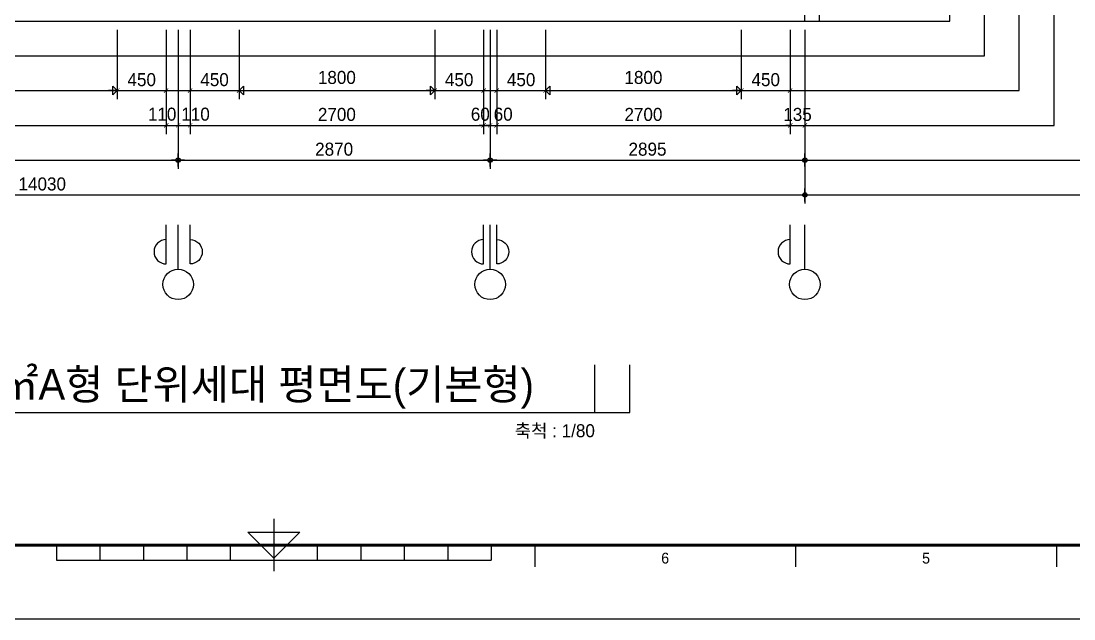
# Model space of a CAD drawing. Header units: millimetres. Extents: x -24416 to 92204, y -190080 to 23760.
# Drawn here: x 14515 to 24200, y 0 to 5502 of the extents above; entities that cross this region are included whole.
import ezdxf
from ezdxf.enums import TextEntityAlignment as Align
from ezdxf.xclip import XClip

# ---------------------------------------------------------------- set-up
doc = ezdxf.new("R2010")
doc.units = ezdxf.units.MM
doc.header["$LTSCALE"] = 50
doc.header["$XCLIPFRAME"] = 0
doc.linetypes.add('AUDIT_D_220706163347-0', pattern=[0])
doc.linetypes.add('CEN', pattern=[62, 60, -1, 0, -1])
doc.layers.get('defpoints').update_dxf_attribs({"color": 139})
for name, color, linetype in [('A-치수', 7, 'AUDIT_D_220706163347-0'), ('AA-BORD-FORM', 7, 'Continuous'), ('AA-BORD-TEXT', 3, 'Continuous'), ('AA-XXXX-DIMS', 7, 'Continuous'), ('AA-XXXX-SYMB', 7, 'Continuous'), ('AA-XXXX-TEXT', 3, 'Continuous'), ('ARDM', 7, 'Continuous'), ('CEN_CON', 1, 'CEN'), ('DIM', 7, 'AUDIT_D_220706163347-0')]:
    doc.layers.add(name, color=color, linetype=linetype)
doc.layers.add('Defpoint', color=135, linetype='Continuous', plot=False)
doc.layers.add('MC', color=135, linetype='Continuous', plot=False)
doc.styles.add('HAUD01', font='Dotum.ttf')
doc.styles.add('맑은고딕', font='malgun.ttf', dxfattribs={"width": 0.9})
doc.dimstyles.new('DIM_40', dxfattribs={"dimscale": 40, "dimtxt": 3, "dimasz": 1, "dimexe": 2, "dimexo": 2, "dimgap": 1, "dimtad": 1, "dimdec": 0, "dimzin": 0, "dimdsep": 46, "dimtxsty": '맑은고딕', "dimblk1": 'DIMDOT', "dimblk2": 'DIMDOT', "dimsah": 1, "dimcen": 0.09, "dimdle": 2, "dimclrd": 7, "dimclre": 7, "dimclrt": 3, "dimadec": 0, "dimazin": 0, "dimtfac": 1, "dimtdec": 0, "dimtix": 1, "dimtmove": 2, "dimatfit": 3, "dimldrblk": 'DIMDOT', "dimfxl": 2, "dimtolj": 1, "dimtzin": 0, "dimarcsym": 0})
doc.dimstyles.new('MCDIM_40', dxfattribs={"dimscale": 40, "dimtxt": 3, "dimasz": 1, "dimexe": 2, "dimexo": 2, "dimgap": 1, "dimtad": 1, "dimdec": 0, "dimzin": 0, "dimdsep": 46, "dimtxsty": '맑은고딕', "dimblk1": 'ARCHTICK', "dimblk2": 'ARCHTICK', "dimsah": 1, "dimcen": 0.09, "dimdle": 2, "dimclrd": 7, "dimclre": 7, "dimclrt": 3, "dimadec": 0, "dimazin": 0, "dimtfac": 1, "dimtdec": 0, "dimtix": 1, "dimtmove": 2, "dimatfit": 3, "dimldrblk": 'ARCHTICK', "dimfxl": 1, "dimtolj": 1, "dimtzin": 0, "dimarcsym": 0})
doc.dimstyles.new('외부80-WIN', dxfattribs={"dimscale": 40, "dimtxt": 3, "dimasz": 1, "dimexe": 2, "dimexo": 2.5, "dimgap": 1.5, "dimtad": 1, "dimdec": 0, "dimzin": 0, "dimdsep": 46, "dimtxsty": '맑은고딕', "dimblk": 'DO2-2', "dimblk1": 'DO2-2', "dimblk2": 'DIMDOT', "dimcen": 0.09, "dimdle": 2, "dimclrd": 7, "dimclre": 7, "dimclrt": 3, "dimadec": 0, "dimazin": 0, "dimtfac": 1, "dimtdec": 0, "dimtix": 1, "dimtmove": 2, "dimatfit": 3, "dimldrblk": 'DO2-2', "dimfxl": 1, "dimtolj": 1, "dimtzin": 0, "dimarcsym": 0})

# ---------------------------------------------------------------- blocks, each defined once
blk = doc.blocks.new('U-76A(기본)', base_point=(206307.1, 38575.4))
at = {"layer": 'CEN_CON'}
blk.add_line((206307.1, 38275.4), (206307.1, 45600.4), dxfattribs=at)
at = {"layer": 'MC'}
blk.add_line((206442.1, 38275.4), (206442.1, 42840.4), dxfattribs=at)
blk = doc.blocks.new('DIMDOT')
at = {"layer": 'AA-XXXX-DIMS'}
for p, q in [((-1.5, 0), (1.5, 0)), ((0, -1.5), (0, 1.5))]:
    blk.add_line(p, q, dxfattribs=at)
for radius in [0.5, 0.25]:
    blk.add_circle((0, 0), radius, dxfattribs=at)
blk = doc.blocks.new('*D600')
at = {"layer": 'defpoints', "color": 0, "transparency": 16777216}
for p in [(7695, -18257.9), (21725, -18257.9), (21725, -19857.9)]:
    blk.add_point(p, dxfattribs=at)
at = {"layer": 'DIM', "color": 7, "lineweight": -2, "transparency": 16777216}
for p, q in [((7695, -18337.9), (7695, -19937.9)), ((21725, -18337.9), (21725, -19937.9)), ((7735, -19857.9), (21685, -19857.9))]:
    blk.add_line(p, q, dxfattribs=at)
at = {"layer": 'DIM', "color": 7, "lineweight": -2, "transparency": 16777216, "xscale": 40, "yscale": 40, "zscale": 40, "rotation": 180}
blk.add_blockref('DIMDOT', (7695, -19857.9), dxfattribs=at)
at = {"layer": 'DIM', "color": 7, "lineweight": -2, "transparency": 16777216, "xscale": 40, "yscale": 40, "zscale": 40}
blk.add_blockref('DIMDOT', (21725, -19857.9), dxfattribs=at)
at = {"layer": 'DIM', "color": 3, "transparency": 16777216, "insert": (14710, -19757.8), "char_height": 120, "attachment_point": 5, "style": 'HAUD01'}
blk.add_mtext('\\A1;14030', dxfattribs=at)
blk = doc.blocks.new('*D602')
at = {"layer": 'defpoints', "color": 0, "transparency": 16777216}
for p in [(11540, -18257.9), (15960, -18257.9), (15960, -19537.9)]:
    blk.add_point(p, dxfattribs=at)
at = {"layer": 'DIM', "color": 7, "lineweight": -2, "transparency": 16777216}
for p, q in [((11540, -18337.9), (11540, -19617.9)), ((15960, -18337.9), (15960, -19617.9)), ((11580, -19537.9), (15920, -19537.9))]:
    blk.add_line(p, q, dxfattribs=at)
at = {"layer": 'DIM', "color": 7, "lineweight": -2, "transparency": 16777216, "xscale": 40, "yscale": 40, "zscale": 40, "rotation": 180}
blk.add_blockref('DIMDOT', (11540, -19537.9), dxfattribs=at)
at = {"layer": 'DIM', "color": 7, "lineweight": -2, "transparency": 16777216, "xscale": 40, "yscale": 40, "zscale": 40}
blk.add_blockref('DIMDOT', (15960, -19537.9), dxfattribs=at)
at = {"layer": 'DIM', "color": 3, "transparency": 16777216, "insert": (13750, -19437.8), "char_height": 120, "attachment_point": 5, "style": 'HAUD01'}
blk.add_mtext('\\A1;4420', dxfattribs=at)
blk = doc.blocks.new('*D603')
at = {"layer": 'defpoints', "color": 0, "transparency": 16777216}
for p in [(15960, -18257.9), (18830, -18257.9), (18830, -19537.9)]:
    blk.add_point(p, dxfattribs=at)
at = {"layer": 'DIM', "color": 7, "lineweight": -2, "transparency": 16777216}
for p, q in [((15960, -18337.9), (15960, -19617.9)), ((18830, -18337.9), (18830, -19617.9)), ((16000, -19537.9), (18790, -19537.9))]:
    blk.add_line(p, q, dxfattribs=at)
at = {"layer": 'DIM', "color": 7, "lineweight": -2, "transparency": 16777216, "xscale": 40, "yscale": 40, "zscale": 40, "rotation": 180}
blk.add_blockref('DIMDOT', (15960, -19537.9), dxfattribs=at)
at = {"layer": 'DIM', "color": 7, "lineweight": -2, "transparency": 16777216, "xscale": 40, "yscale": 40, "zscale": 40}
blk.add_blockref('DIMDOT', (18830, -19537.9), dxfattribs=at)
at = {"layer": 'DIM', "color": 3, "transparency": 16777216, "insert": (17395, -19437.8), "char_height": 120, "attachment_point": 5, "style": 'HAUD01'}
blk.add_mtext('\\A1;2870', dxfattribs=at)
blk = doc.blocks.new('*D604')
at = {"layer": 'defpoints', "color": 0, "transparency": 16777216}
for p in [(18830, -18257.9), (21725, -18257.9), (21725, -19537.9)]:
    blk.add_point(p, dxfattribs=at)
at = {"layer": 'DIM', "color": 7, "lineweight": -2, "transparency": 16777216}
for p, q in [((18830, -18337.9), (18830, -19617.9)), ((21725, -18337.9), (21725, -19617.9)), ((18870, -19537.9), (21685, -19537.9))]:
    blk.add_line(p, q, dxfattribs=at)
at = {"layer": 'DIM', "color": 7, "lineweight": -2, "transparency": 16777216, "xscale": 40, "yscale": 40, "zscale": 40, "rotation": 180}
blk.add_blockref('DIMDOT', (18830, -19537.9), dxfattribs=at)
at = {"layer": 'DIM', "color": 7, "lineweight": -2, "transparency": 16777216, "xscale": 40, "yscale": 40, "zscale": 40}
blk.add_blockref('DIMDOT', (21725, -19537.9), dxfattribs=at)
at = {"layer": 'DIM', "color": 3, "transparency": 16777216, "insert": (20277.5, -19437.8), "char_height": 120, "attachment_point": 5, "style": 'HAUD01'}
blk.add_mtext('\\A1;2895', dxfattribs=at)
blk = doc.blocks.new('_ArchTick')
at = {"color": 0, "linetype": 'ByBlock', "const_width": 0.15}
blk.add_lwpolyline([(-0.5, -0.5), (0.5, 0.5)], dxfattribs=at)
blk = doc.blocks.new('*D609')
at = {"layer": 'defpoints', "color": 0, "transparency": 16777216}
for p in [(11650, -18257.9), (15850, -18257.9), (15850, -19217.9)]:
    blk.add_point(p, dxfattribs=at)
at = {"layer": 'DIM', "color": 7, "lineweight": -2, "transparency": 16777216}
for p, q in [((11650, -18337.9), (11650, -19297.9)), ((15850, -18337.9), (15850, -19297.9)), ((11570, -19217.9), (15930, -19217.9))]:
    blk.add_line(p, q, dxfattribs=at)
at = {"layer": 'DIM', "color": 7, "lineweight": -2, "transparency": 16777216, "xscale": 40, "yscale": 40, "zscale": 40, "rotation": 180}
blk.add_blockref('_ArchTick', (11650, -19217.9), dxfattribs=at)
at = {"layer": 'DIM', "color": 7, "lineweight": -2, "transparency": 16777216, "xscale": 40, "yscale": 40, "zscale": 40}
blk.add_blockref('_ArchTick', (15850, -19217.9), dxfattribs=at)
at = {"layer": 'DIM', "color": 3, "transparency": 16777216, "insert": (13750, -19117.8), "char_height": 120, "attachment_point": 5, "style": 'HAUD01'}
blk.add_mtext('\\A1;4200', dxfattribs=at)
blk = doc.blocks.new('*D610')
at = {"layer": 'defpoints', "color": 0, "transparency": 16777216}
for p in [(15850, -18257.9), (15960, -18257.9), (15960, -19217.9)]:
    blk.add_point(p, dxfattribs=at)
at = {"layer": 'DIM', "color": 7, "lineweight": -2, "transparency": 16777216}
for p, q in [((15850, -18337.9), (15850, -19297.9)), ((15960, -18337.9), (15960, -19297.9)), ((15770, -19217.9), (16040, -19217.9))]:
    blk.add_line(p, q, dxfattribs=at)
at = {"layer": 'DIM', "color": 7, "lineweight": -2, "transparency": 16777216, "xscale": 40, "yscale": 40, "zscale": 40, "rotation": 180}
blk.add_blockref('_ArchTick', (15850, -19217.9), dxfattribs=at)
at = {"layer": 'DIM', "color": 7, "lineweight": -2, "transparency": 16777216, "xscale": 40, "yscale": 40, "zscale": 40}
blk.add_blockref('_ArchTick', (15960, -19217.9), dxfattribs=at)
at = {"layer": 'DIM', "color": 3, "transparency": 16777216, "insert": (15812.7, -19115.6), "char_height": 120, "attachment_point": 5, "style": 'HAUD01'}
blk.add_mtext('\\A1;110', dxfattribs=at)
blk = doc.blocks.new('*D611')
at = {"layer": 'defpoints', "color": 0, "transparency": 16777216}
for p in [(15960, -18257.9), (16070, -18257.9), (16070, -19217.9)]:
    blk.add_point(p, dxfattribs=at)
at = {"layer": 'DIM', "color": 7, "lineweight": -2, "transparency": 16777216}
for p, q in [((15960, -18337.9), (15960, -19297.9)), ((16070, -18337.9), (16070, -19297.9)), ((15880, -19217.9), (16150, -19217.9))]:
    blk.add_line(p, q, dxfattribs=at)
at = {"layer": 'DIM', "color": 7, "lineweight": -2, "transparency": 16777216, "xscale": 40, "yscale": 40, "zscale": 40, "rotation": 180}
blk.add_blockref('_ArchTick', (15960, -19217.9), dxfattribs=at)
at = {"layer": 'DIM', "color": 7, "lineweight": -2, "transparency": 16777216, "xscale": 40, "yscale": 40, "zscale": 40}
blk.add_blockref('_ArchTick', (16070, -19217.9), dxfattribs=at)
at = {"layer": 'DIM', "color": 3, "transparency": 16777216, "insert": (16120.1, -19115.6), "char_height": 120, "attachment_point": 5, "style": 'HAUD01'}
blk.add_mtext('\\A1;110', dxfattribs=at)
blk = doc.blocks.new('*D612')
at = {"layer": 'defpoints', "color": 0, "transparency": 16777216}
for p in [(16070, -18257.9), (18770, -18257.9), (18770, -19217.9)]:
    blk.add_point(p, dxfattribs=at)
at = {"layer": 'DIM', "color": 7, "lineweight": -2, "transparency": 16777216}
for p, q in [((16070, -18337.9), (16070, -19297.9)), ((18770, -18337.9), (18770, -19297.9)), ((15990, -19217.9), (18850, -19217.9))]:
    blk.add_line(p, q, dxfattribs=at)
at = {"layer": 'DIM', "color": 7, "lineweight": -2, "transparency": 16777216, "xscale": 40, "yscale": 40, "zscale": 40, "rotation": 180}
blk.add_blockref('_ArchTick', (16070, -19217.9), dxfattribs=at)
at = {"layer": 'DIM', "color": 7, "lineweight": -2, "transparency": 16777216, "xscale": 40, "yscale": 40, "zscale": 40}
blk.add_blockref('_ArchTick', (18770, -19217.9), dxfattribs=at)
at = {"layer": 'DIM', "color": 3, "transparency": 16777216, "insert": (17420, -19117.8), "char_height": 120, "attachment_point": 5, "style": 'HAUD01'}
blk.add_mtext('\\A1;2700', dxfattribs=at)
blk = doc.blocks.new('*D613')
at = {"layer": 'defpoints', "color": 0, "transparency": 16777216}
for p in [(18770, -18257.9), (18830, -18257.9), (18830, -19217.9)]:
    blk.add_point(p, dxfattribs=at)
at = {"layer": 'DIM', "color": 7, "lineweight": -2, "transparency": 16777216}
for p, q in [((18770, -18337.9), (18770, -19297.9)), ((18830, -18337.9), (18830, -19297.9)), ((18770, -19217.9), (18730, -19217.9)), ((18770, -19217.9), (18830, -19217.9)), ((18830, -19217.9), (18870, -19217.9))]:
    blk.add_line(p, q, dxfattribs=at)
at = {"layer": 'DIM', "color": 7, "lineweight": -2, "transparency": 16777216, "xscale": 40, "yscale": 40, "zscale": 40}
blk.add_blockref('_ArchTick', (18770, -19217.9), dxfattribs=at)
at = {"layer": 'DIM', "color": 7, "lineweight": -2, "transparency": 16777216, "xscale": 40, "yscale": 40, "zscale": 40, "rotation": 180}
blk.add_blockref('_ArchTick', (18830, -19217.9), dxfattribs=at)
at = {"layer": 'DIM', "color": 3, "transparency": 16777216, "insert": (18739.3, -19115.9), "char_height": 120, "attachment_point": 5, "style": 'HAUD01'}
blk.add_mtext('\\A1;60', dxfattribs=at)
blk = doc.blocks.new('*D614')
at = {"layer": 'defpoints', "color": 0, "transparency": 16777216}
for p in [(18830, -18257.9), (18890, -18257.9), (18890, -19217.9)]:
    blk.add_point(p, dxfattribs=at)
at = {"layer": 'DIM', "color": 7, "lineweight": -2, "transparency": 16777216}
for p, q in [((18830, -18337.9), (18830, -19297.9)), ((18890, -18337.9), (18890, -19297.9)), ((18830, -19217.9), (18790, -19217.9)), ((18830, -19217.9), (18890, -19217.9)), ((18890, -19217.9), (18930, -19217.9))]:
    blk.add_line(p, q, dxfattribs=at)
at = {"layer": 'DIM', "color": 7, "lineweight": -2, "transparency": 16777216, "xscale": 40, "yscale": 40, "zscale": 40}
blk.add_blockref('_ArchTick', (18830, -19217.9), dxfattribs=at)
at = {"layer": 'DIM', "color": 7, "lineweight": -2, "transparency": 16777216, "xscale": 40, "yscale": 40, "zscale": 40, "rotation": 180}
blk.add_blockref('_ArchTick', (18890, -19217.9), dxfattribs=at)
at = {"layer": 'DIM', "color": 3, "transparency": 16777216, "insert": (18950.1, -19115.9), "char_height": 120, "attachment_point": 5, "style": 'HAUD01'}
blk.add_mtext('\\A1;60', dxfattribs=at)
blk = doc.blocks.new('*D615')
at = {"layer": 'defpoints', "color": 0, "transparency": 16777216}
for p in [(18890, -18257.9), (21590, -18257.9), (21590, -19217.9)]:
    blk.add_point(p, dxfattribs=at)
at = {"layer": 'DIM', "color": 7, "lineweight": -2, "transparency": 16777216}
for p, q in [((18890, -18337.9), (18890, -19297.9)), ((21590, -18337.9), (21590, -19297.9)), ((18810, -19217.9), (21670, -19217.9))]:
    blk.add_line(p, q, dxfattribs=at)
at = {"layer": 'DIM', "color": 7, "lineweight": -2, "transparency": 16777216, "xscale": 40, "yscale": 40, "zscale": 40, "rotation": 180}
blk.add_blockref('_ArchTick', (18890, -19217.9), dxfattribs=at)
at = {"layer": 'DIM', "color": 7, "lineweight": -2, "transparency": 16777216, "xscale": 40, "yscale": 40, "zscale": 40}
blk.add_blockref('_ArchTick', (21590, -19217.9), dxfattribs=at)
at = {"layer": 'DIM', "color": 3, "transparency": 16777216, "insert": (20240, -19117.8), "char_height": 120, "attachment_point": 5, "style": 'HAUD01'}
blk.add_mtext('\\A1;2700', dxfattribs=at)
blk = doc.blocks.new('*D616')
at = {"layer": 'defpoints', "color": 0, "transparency": 16777216}
for p in [(21590, -18257.9), (21725, -18257.9), (21725, -19217.9)]:
    blk.add_point(p, dxfattribs=at)
at = {"layer": 'DIM', "color": 7, "lineweight": -2, "transparency": 16777216}
for p, q in [((21590, -18337.9), (21590, -19297.9)), ((21725, -18337.9), (21725, -19297.9)), ((21590, -19217.9), (21550, -19217.9)), ((21590, -19217.9), (21725, -19217.9)), ((21725, -19217.9), (21765, -19217.9))]:
    blk.add_line(p, q, dxfattribs=at)
at = {"layer": 'DIM', "color": 7, "lineweight": -2, "transparency": 16777216, "xscale": 40, "yscale": 40, "zscale": 40}
blk.add_blockref('_ArchTick', (21590, -19217.9), dxfattribs=at)
at = {"layer": 'DIM', "color": 7, "lineweight": -2, "transparency": 16777216, "xscale": 40, "yscale": 40, "zscale": 40, "rotation": 180}
blk.add_blockref('_ArchTick', (21725, -19217.9), dxfattribs=at)
at = {"layer": 'DIM', "color": 3, "transparency": 16777216, "insert": (21657.5, -19117.8), "char_height": 120, "attachment_point": 5, "style": 'HAUD01'}
blk.add_mtext('\\A1;135', dxfattribs=at)
blk = doc.blocks.new('DO2-2')
at = {"layer": 'ARDM'}
blk.add_line((0, 0), (-2, 0), dxfattribs=at)
blk.add_lwpolyline([(-1, -1), (-1, 1), (0, 0)], close=True, dxfattribs=at)
blk = doc.blocks.new('*D623')
at = {"layer": 'defpoints', "color": 0, "transparency": 16777216}
for p in [(12100, -18257.9), (15400, -18257.9), (15400, -18897.9)]:
    blk.add_point(p, dxfattribs=at)
at = {"layer": 'DIM', "color": 7, "lineweight": -2, "transparency": 16777216}
for p, q in [((12100, -18357.9), (12100, -18977.9)), ((15400, -18357.9), (15400, -18977.9)), ((12140, -18897.9), (15360, -18897.9))]:
    blk.add_line(p, q, dxfattribs=at)
at = {"layer": 'DIM', "color": 7, "lineweight": -2, "transparency": 16777216, "xscale": 40, "yscale": 40, "zscale": 40, "rotation": 180}
blk.add_blockref('DO2-2', (12100, -18897.9), dxfattribs=at)
at = {"layer": 'DIM', "color": 7, "lineweight": -2, "transparency": 16777216, "xscale": 40, "yscale": 40, "zscale": 40}
blk.add_blockref('DO2-2', (15400, -18897.9), dxfattribs=at)
at = {"layer": 'DIM', "color": 3, "transparency": 16777216, "insert": (13750, -18777.8), "char_height": 120, "attachment_point": 5, "style": 'HAUD01'}
blk.add_mtext('\\A1;3300', dxfattribs=at)
blk = doc.blocks.new('*D624')
at = {"layer": 'defpoints', "color": 0, "transparency": 16777216}
for p in [(15400, -18257.9), (15850, -18257.9), (15850, -18897.9)]:
    blk.add_point(p, dxfattribs=at)
at = {"layer": 'DIM', "color": 7, "lineweight": -2, "transparency": 16777216}
for p, q in [((15400, -18337.9), (15400, -18977.9)), ((15850, -18337.9), (15850, -18977.9)), ((15320, -18897.9), (15930, -18897.9))]:
    blk.add_line(p, q, dxfattribs=at)
at = {"layer": 'DIM', "color": 7, "lineweight": -2, "transparency": 16777216, "xscale": 40, "yscale": 40, "zscale": 40, "rotation": 180}
blk.add_blockref('_ArchTick', (15400, -18897.9), dxfattribs=at)
at = {"layer": 'DIM', "color": 7, "lineweight": -2, "transparency": 16777216, "xscale": 40, "yscale": 40, "zscale": 40}
blk.add_blockref('_ArchTick', (15850, -18897.9), dxfattribs=at)
at = {"layer": 'DIM', "color": 3, "transparency": 16777216, "insert": (15625, -18797.8), "char_height": 120, "attachment_point": 5, "style": 'HAUD01'}
blk.add_mtext('\\A1;450', dxfattribs=at)
blk = doc.blocks.new('*D625')
at = {"layer": 'defpoints', "color": 0, "transparency": 16777216}
for p in [(16070, -18257.9), (16520, -18257.9), (16520, -18897.9)]:
    blk.add_point(p, dxfattribs=at)
at = {"layer": 'DIM', "color": 7, "lineweight": -2, "transparency": 16777216}
for p, q in [((16070, -18337.9), (16070, -18977.9)), ((16520, -18337.9), (16520, -18977.9)), ((15990, -18897.9), (16600, -18897.9))]:
    blk.add_line(p, q, dxfattribs=at)
at = {"layer": 'DIM', "color": 7, "lineweight": -2, "transparency": 16777216, "xscale": 40, "yscale": 40, "zscale": 40, "rotation": 180}
blk.add_blockref('_ArchTick', (16070, -18897.9), dxfattribs=at)
at = {"layer": 'DIM', "color": 7, "lineweight": -2, "transparency": 16777216, "xscale": 40, "yscale": 40, "zscale": 40}
blk.add_blockref('_ArchTick', (16520, -18897.9), dxfattribs=at)
at = {"layer": 'DIM', "color": 3, "transparency": 16777216, "insert": (16295, -18797.8), "char_height": 120, "attachment_point": 5, "style": 'HAUD01'}
blk.add_mtext('\\A1;450', dxfattribs=at)
blk = doc.blocks.new('*D626')
at = {"layer": 'defpoints', "color": 0, "transparency": 16777216}
for p in [(16520, -18257.9), (18320, -18257.9), (18320, -18897.9)]:
    blk.add_point(p, dxfattribs=at)
at = {"layer": 'DIM', "color": 7, "lineweight": -2, "transparency": 16777216}
for p, q in [((16520, -18357.9), (16520, -18977.9)), ((18320, -18357.9), (18320, -18977.9)), ((16560, -18897.9), (18280, -18897.9))]:
    blk.add_line(p, q, dxfattribs=at)
at = {"layer": 'DIM', "color": 7, "lineweight": -2, "transparency": 16777216, "xscale": 40, "yscale": 40, "zscale": 40, "rotation": 180}
blk.add_blockref('DO2-2', (16520, -18897.9), dxfattribs=at)
at = {"layer": 'DIM', "color": 7, "lineweight": -2, "transparency": 16777216, "xscale": 40, "yscale": 40, "zscale": 40}
blk.add_blockref('DO2-2', (18320, -18897.9), dxfattribs=at)
at = {"layer": 'DIM', "color": 3, "transparency": 16777216, "insert": (17420, -18777.8), "char_height": 120, "attachment_point": 5, "style": 'HAUD01'}
blk.add_mtext('\\A1;1800', dxfattribs=at)
blk = doc.blocks.new('*D627')
at = {"layer": 'defpoints', "color": 0, "transparency": 16777216}
for p in [(18320, -18257.9), (18770, -18257.9), (18770, -18897.9)]:
    blk.add_point(p, dxfattribs=at)
at = {"layer": 'DIM', "color": 7, "lineweight": -2, "transparency": 16777216}
for p, q in [((18320, -18337.9), (18320, -18977.9)), ((18770, -18337.9), (18770, -18977.9)), ((18240, -18897.9), (18850, -18897.9))]:
    blk.add_line(p, q, dxfattribs=at)
at = {"layer": 'DIM', "color": 7, "lineweight": -2, "transparency": 16777216, "xscale": 40, "yscale": 40, "zscale": 40, "rotation": 180}
blk.add_blockref('_ArchTick', (18320, -18897.9), dxfattribs=at)
at = {"layer": 'DIM', "color": 7, "lineweight": -2, "transparency": 16777216, "xscale": 40, "yscale": 40, "zscale": 40}
blk.add_blockref('_ArchTick', (18770, -18897.9), dxfattribs=at)
at = {"layer": 'DIM', "color": 3, "transparency": 16777216, "insert": (18545, -18797.8), "char_height": 120, "attachment_point": 5, "style": 'HAUD01'}
blk.add_mtext('\\A1;450', dxfattribs=at)
blk = doc.blocks.new('*D628')
at = {"layer": 'defpoints', "color": 0, "transparency": 16777216}
for p in [(18890, -18257.9), (19340, -18257.9), (19340, -18897.9)]:
    blk.add_point(p, dxfattribs=at)
at = {"layer": 'DIM', "color": 7, "lineweight": -2, "transparency": 16777216}
for p, q in [((18890, -18337.9), (18890, -18977.9)), ((19340, -18337.9), (19340, -18977.9)), ((18810, -18897.9), (19420, -18897.9))]:
    blk.add_line(p, q, dxfattribs=at)
at = {"layer": 'DIM', "color": 7, "lineweight": -2, "transparency": 16777216, "xscale": 40, "yscale": 40, "zscale": 40, "rotation": 180}
blk.add_blockref('_ArchTick', (18890, -18897.9), dxfattribs=at)
at = {"layer": 'DIM', "color": 7, "lineweight": -2, "transparency": 16777216, "xscale": 40, "yscale": 40, "zscale": 40}
blk.add_blockref('_ArchTick', (19340, -18897.9), dxfattribs=at)
at = {"layer": 'DIM', "color": 3, "transparency": 16777216, "insert": (19115, -18797.8), "char_height": 120, "attachment_point": 5, "style": 'HAUD01'}
blk.add_mtext('\\A1;450', dxfattribs=at)
blk = doc.blocks.new('*D629')
at = {"layer": 'defpoints', "color": 0, "transparency": 16777216}
for p in [(19340, -18257.9), (21140, -18257.9), (21140, -18897.9)]:
    blk.add_point(p, dxfattribs=at)
at = {"layer": 'DIM', "color": 7, "lineweight": -2, "transparency": 16777216}
for p, q in [((19340, -18357.9), (19340, -18977.9)), ((21140, -18357.9), (21140, -18977.9)), ((19380, -18897.9), (21100, -18897.9))]:
    blk.add_line(p, q, dxfattribs=at)
at = {"layer": 'DIM', "color": 7, "lineweight": -2, "transparency": 16777216, "xscale": 40, "yscale": 40, "zscale": 40, "rotation": 180}
blk.add_blockref('DO2-2', (19340, -18897.9), dxfattribs=at)
at = {"layer": 'DIM', "color": 7, "lineweight": -2, "transparency": 16777216, "xscale": 40, "yscale": 40, "zscale": 40}
blk.add_blockref('DO2-2', (21140, -18897.9), dxfattribs=at)
at = {"layer": 'DIM', "color": 3, "transparency": 16777216, "insert": (20240, -18777.8), "char_height": 120, "attachment_point": 5, "style": 'HAUD01'}
blk.add_mtext('\\A1;1800', dxfattribs=at)
blk = doc.blocks.new('*D630')
at = {"layer": 'defpoints', "color": 0, "transparency": 16777216}
for p in [(21140, -18257.9), (21590, -18257.9), (21590, -18897.9)]:
    blk.add_point(p, dxfattribs=at)
at = {"layer": 'DIM', "color": 7, "lineweight": -2, "transparency": 16777216}
for p, q in [((21140, -18337.9), (21140, -18977.9)), ((21590, -18337.9), (21590, -18977.9)), ((21060, -18897.9), (21670, -18897.9))]:
    blk.add_line(p, q, dxfattribs=at)
at = {"layer": 'DIM', "color": 7, "lineweight": -2, "transparency": 16777216, "xscale": 40, "yscale": 40, "zscale": 40, "rotation": 180}
blk.add_blockref('_ArchTick', (21140, -18897.9), dxfattribs=at)
at = {"layer": 'DIM', "color": 7, "lineweight": -2, "transparency": 16777216, "xscale": 40, "yscale": 40, "zscale": 40}
blk.add_blockref('_ArchTick', (21590, -18897.9), dxfattribs=at)
at = {"layer": 'DIM', "color": 3, "transparency": 16777216, "insert": (21365, -18797.8), "char_height": 120, "attachment_point": 5, "style": 'HAUD01'}
blk.add_mtext('\\A1;450', dxfattribs=at)
blk = doc.blocks.new('중심')
at = {"layer": 'DIM'}
blk.add_line((-350, 0), (0, 0), dxfattribs=at)
blk.add_circle((-470, 0), 120, dxfattribs=at)
blk = doc.blocks.new('XR-FORM 청주월명')
at = {"layer": 'AA-BORD-FORM', "color": 2}
for p, q in [((421, 23), (421, 11)), ((371, 17), (371, 13.5)), ((381, 17), (381, 13.5)), ((391, 17), (391, 13.5)), ((401, 17), (401, 13.5)), ((411, 17), (411, 13.5)), ((431, 17), (431, 13.5)), ((441, 17), (441, 13.5)), ((451, 17), (451, 13.5)), ((461, 17), (461, 13.5)), ((471, 17), (471, 13.5)), ((481, 17), (481, 12)), ((541, 17), (541, 12)), ((601, 17), (601, 12)), ((371, 13.5), (471, 13.5))]:
    blk.add_line(p, q, dxfattribs=at)
at = {"layer": 'AA-BORD-FORM', "color": 1}
blk.add_lwpolyline([(0, 0), (841, 0), (841, 594), (0, 594)], close=True, dxfattribs=at)
at = {"layer": 'AA-BORD-FORM', "color": 2, "const_width": 0.682}
blk.add_lwpolyline([(21, 17), (21, 577), (821, 577), (821, 17)], close=True, dxfattribs=at)
at = {"layer": 'AA-BORD-FORM', "color": 2}
blk.add_lwpolyline([(427, 20), (421, 14), (415, 20)], close=True, dxfattribs=at)
at = {"layer": 'AA-BORD-TEXT', "color": 7, "style": 'HAUD01'}
for s, p in [('6', (511, 13.99)), ('5', (571, 13.99))]:
    blk.add_text(s, height=2.5, dxfattribs=at).set_placement(p, align=Align.MIDDLE_CENTER)
blk = doc.blocks.new('U-76A(확장)3')
at = {"layer": 'CEN_CON'}
blk.add_line((0, 0), (14595, 0), dxfattribs=at)
blk = doc.blocks.new('DIM-1108')
at = {"layer": 'DIM'}
for points in [[(15850, -20269, 1), (15850, -20493), (15850, -20133)], [(16070, -20269, -1), (16070, -20493), (16070, -20133)], [(18770, -20269, 1), (18770, -20493), (18770, -20133)], [(18890, -20269, -1), (18890, -20493), (18890, -20133)], [(21590, -20269, 1), (21590, -20493), (21590, -20133)]]:
    blk.add_lwpolyline(points, format="xyb", dxfattribs=at)
at = {"layer": 'A-치수', "xscale": 1.166666666666676, "yscale": 1.166666666666676, "zscale": 1.166666666666676, "rotation": 90}
for p in [(15960, -20133), (18830, -20133), (21725, -20133)]:
    blk.add_blockref('중심', p, dxfattribs=at)
at = {"layer": 'DIM'}
for base, p1, p2, dimstyle, override, picture, middle in [((21725, -19857.9), (7695, -18257.9), (21725, -18257.9), 'DIM_40', {"dimscale": 40, "dimtxsty": 'HAUD01'}, '*D600', (14710, -19757.8)), ((15960, -19537.9), (11540, -18257.9), (15960, -18257.9), 'DIM_40', {"dimscale": 40, "dimtxsty": 'HAUD01'}, '*D602', (13750, -19437.8)), ((15850, -19217.9), (11650, -18257.9), (15850, -18257.9), 'MCDIM_40', {"dimtxsty": 'HAUD01'}, '*D609', (13750, -19117.8)), ((15400, -18897.9), (12100, -18257.9), (15400, -18257.9), '외부80-WIN', {"dimtxsty": 'HAUD01'}, '*D623', (13750, -18777.8)), ((15850, -18897.9), (15400, -18257.9), (15850, -18257.9), 'MCDIM_40', {"dimtxsty": 'HAUD01'}, '*D624', (15625, -18797.8)), ((18830, -19537.9), (15960, -18257.9), (18830, -18257.9), 'DIM_40', {"dimscale": 40, "dimtxsty": 'HAUD01'}, '*D603', (17395, -19437.8)), ((18770, -19217.9), (16070, -18257.9), (18770, -18257.9), 'MCDIM_40', {"dimtxsty": 'HAUD01'}, '*D612', (17420, -19117.8)), ((16520, -18897.9), (16070, -18257.9), (16520, -18257.9), 'MCDIM_40', {"dimtxsty": 'HAUD01'}, '*D625', (16295, -18797.8)), ((18320, -18897.9), (16520, -18257.9), (18320, -18257.9), '외부80-WIN', {"dimtxsty": 'HAUD01'}, '*D626', (17420, -18777.8)), ((18770, -18897.9), (18320, -18257.9), (18770, -18257.9), 'MCDIM_40', {"dimtxsty": 'HAUD01'}, '*D627', (18545, -18797.8)), ((21725, -19537.9), (18830, -18257.9), (21725, -18257.9), 'DIM_40', {"dimscale": 40, "dimtxsty": 'HAUD01'}, '*D604', (20277.5, -19437.8)), ((21590, -19217.9), (18890, -18257.9), (21590, -18257.9), 'MCDIM_40', {"dimtxsty": 'HAUD01'}, '*D615', (20240, -19117.8)), ((19340, -18897.9), (18890, -18257.9), (19340, -18257.9), 'MCDIM_40', {"dimtxsty": 'HAUD01'}, '*D628', (19115, -18797.8)), ((21140, -18897.9), (19340, -18257.9), (21140, -18257.9), '외부80-WIN', {"dimtxsty": 'HAUD01'}, '*D629', (20240, -18777.8)), ((21590, -18897.9), (21140, -18257.9), (21590, -18257.9), 'MCDIM_40', {"dimtxsty": 'HAUD01'}, '*D630', (21365, -18797.8)), ((21725, -19217.9), (21590, -18257.9), (21725, -18257.9), 'MCDIM_40', {"dimtxsty": 'HAUD01'}, '*D616', (21657.5, -19117.8))]:
    dim = blk.add_linear_dim(base=base, p1=p1, p2=p2, angle=180, dimstyle=dimstyle, override=override, dxfattribs=at)
    dim.commit()
    dim.dimension.update_dxf_attribs({"geometry": picture, "text_midpoint": middle})
for base, p1, p2, picture, middle in [((15960, -19217.9), (15850, -18257.9), (15960, -18257.9), '*D610', (15812.7, -19115.6)), ((16070, -19217.9), (15960, -18257.9), (16070, -18257.9), '*D611', (16120.1, -19115.6)), ((18830, -19217.9), (18770, -18257.9), (18830, -18257.9), '*D613', (18739.3, -19115.9)), ((18890, -19217.9), (18830, -18257.9), (18890, -18257.9), '*D614', (18950.1, -19115.9))]:
    dim = blk.add_linear_dim(base=base, p1=p1, p2=p2, angle=180, dimstyle='MCDIM_40', override={"dimtxsty": 'HAUD01'}, dxfattribs=at)
    dim.commit()
    dim.dimension.update_dxf_attribs({"geometry": picture, "text_midpoint": middle, "dimtype": 128})

msp = doc.modelspace()

# ---------------------------------------------------------------- linework, layer by layer
at = {"layer": 'AA-XXXX-SYMB', "color": 3}
msp.add_line((13566.6, 1899.1), (20113.4, 1899.1), dxfattribs=at)
at = {"layer": 'Defpoint'}
for p, q in [((19793.4, 1899.1), (19793.4, 2339.1)), ((20113.4, 1899.1), (20113.4, 2339.1))]:
    msp.add_line(p, q, dxfattribs=at)
at = {"layer": 'defpoints'}
for points in [[(24657.2, 20477.1), (5490, 20477.1), (5490, 3902.1), (24657.2, 3902.1)], [(24337.2, 20157.1), (5810, 20157.1), (5810, 4222.1), (24337.2, 4222.1)], [(24017.2, 19837.1), (6130, 19837.1), (6130, 4542.1), (24017.2, 4542.1)], [(23697.2, 19517.1), (6450, 19517.1), (6450, 4862.1), (23697.2, 4862.1)], [(23377.2, 19197.1), (6770, 19197.1), (6770, 5182.1), (23377.2, 5182.1)], [(23057.2, 18877.1), (7090, 18877.1), (7090, 5502.1), (23057.2, 5502.1)]]:
    msp.add_lwpolyline(points, close=True, dxfattribs=at)

# ---------------------------------------------------------------- block references
at = {"xscale": 40, "yscale": 40, "zscale": 40}
msp.add_blockref('XR-FORM 청주월명', (0, 0), dxfattribs=at)
msp.add_blockref('DIM-1108', (0, 23760))
ref = msp.add_blockref('U-76A(기본)', (21725, 5802.1))
XClip(ref).set_block_clipping_path([(191672.1148688774, 38275.3918016906), (207639.267251093, 51650.3918016906)])
ref = msp.add_blockref('U-76A(확장)3', (19580, 9792.9), dxfattribs=dict(xscale=-1, rotation=90))
XClip(ref).set_block_clipping_path([(13298.4077166072, -2135.0000000001), (29625.0000000005, 10105.1364734632)])

# ---------------------------------------------------------------- texts
at = {"layer": 'AA-XXXX-TEXT', "style": 'HAUD01'}
msp.add_text('76㎡A형 단위세대 평면도(기본형)', height=280, dxfattribs=at).set_placement((13886.6, 2019.1))
at = {"layer": 'AA-XXXX-TEXT', "insert": (19793.4, 1659.1), "char_height": 120, "attachment_point": 9, "style": 'HAUD01'}
msp.add_mtext('축척 : 1/80', dxfattribs=at)

doc.saveas('drawing.dxf')
